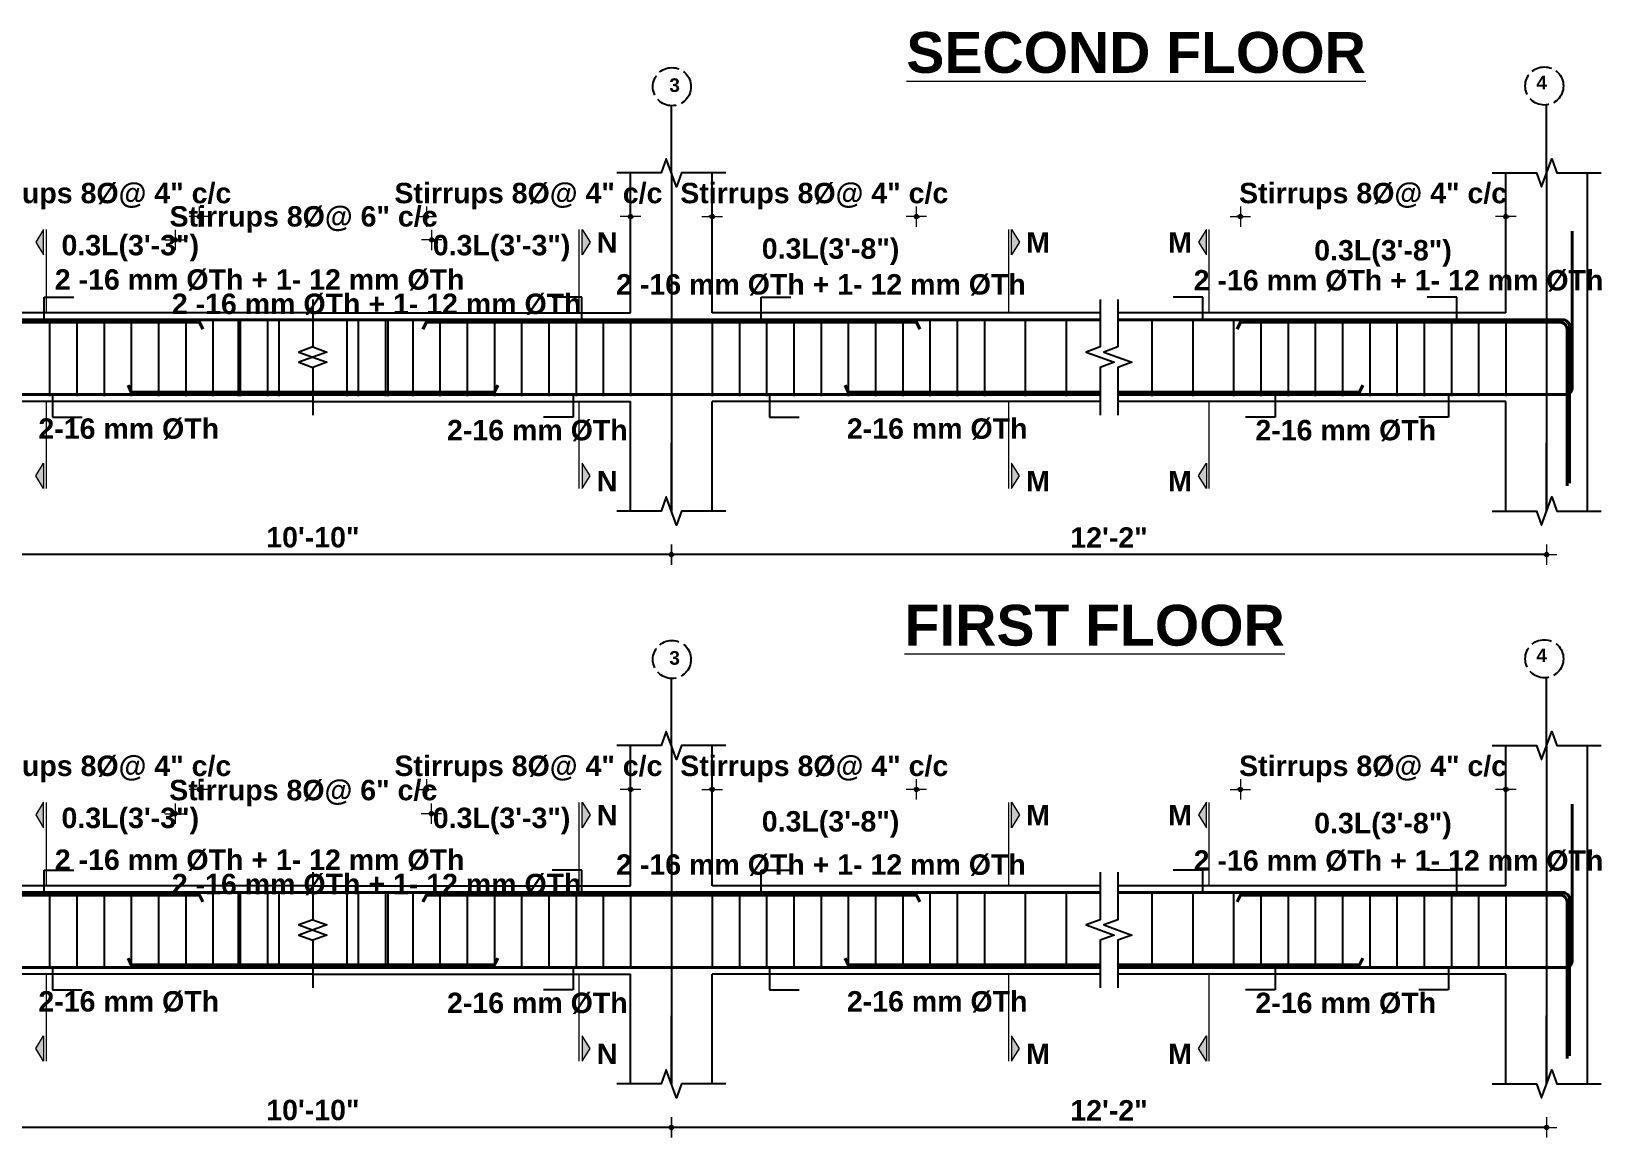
# Model space of a CAD drawing. Header units: inches. Extents: x 85856 to 287200, y -126184 to 75211.
# Drawn here: x 180909 to 181370.5, y -23554 to -23229 of the extents above; entities that cross this region are included whole.
import ezdxf
from ezdxf.enums import TextEntityAlignment as Align

# ---------------------------------------------------------------- set-up
doc = ezdxf.new("R2010")
doc.units = ezdxf.units.IN
doc.header["$LTSCALE"] = 0.5
doc.header["$MEASUREMENT"] = 0
doc.header["$PDMODE"] = 66
doc.linetypes.add('ACAD_ISO02W100', pattern=[15, 12, -3])
for name, color, linetype, lineweight in [('BAR', 5, 'Continuous', 40), ('dimension', 100, 'Continuous', 13), ('HATCH1', 4, 'ACAD_ISO02W100', 13), ('TEXT', 220, 'Continuous', 9)]:
    doc.layers.add(name, color=color, linetype=linetype, lineweight=lineweight)
doc.layers.add('STIRRUP', color=10, linetype='Continuous')
doc.styles.add('1.8 str', font='times.ttf', dxfattribs={"width": 0.8, "height": 6})
doc.styles.add('STYLE1', font='arialbd.ttf')
doc.dimstyles.new('1.4', dxfattribs={"dimscale": 0, "dimtxt": 6, "dimasz": 0.5, "dimexe": 2, "dimexo": 9, "dimgap": 2, "dimtad": 1, "dimdec": 0, "dimlfac": 0.5, "dimzin": 3, "dimdsep": 46, "dimlunit": 4, "dimtxsty": '1.8 str', "dimblk": 'DIM', "dimcen": 3, "dimdle": 3, "dimse1": 1, "dimse2": 1, "dimclrd": 256, "dimclre": 256, "dimclrt": 7, "dimadec": 1, "dimazin": 2, "dimtfac": 1, "dimtdec": 0, "dimtix": 1, "dimtofl": 0, "dimtmove": 2, "dimatfit": 3, "dimldrblk": 'arrow', "dimfxl": 2, "dimfrac": 2, "dimtolj": 2, "dimtzin": 0, "dimarcsym": 0})

# ---------------------------------------------------------------- blocks, each defined once
blk = doc.blocks.new('DIM')
at = {"layer": 'dimension'}
h = blk.add_hatch(color=256, dxfattribs=at)
h.paths.add_polyline_path([(0, 1.28), (0, 0), (1.28, 0, 0.414214)])
h.paths.add_polyline_path([(1.28, 0), (0, 0), (0, -1.28, 0.414214)])
h.paths.add_polyline_path([(0, 0), (-1.28, 0, 0.414214), (0, -1.28)])
h.paths.add_polyline_path([(0, 1.28, 0.414214), (-1.28, 0), (0, 0)])
for p, q in [((-6, 0), (6, 0)), ((0, 6), (0, -6))]:
    blk.add_line(p, q, dxfattribs=at)
blk.add_circle((0, 0), 1.28, dxfattribs=at)
blk = doc.blocks.new('*D693')
at = {"layer": 'Defpoints', "color": 0, "ltscale": 10, "transparency": 16777216}
for p in [(180898.39, -23451.69), (180898.39, -23465.23), (180958.39, -23482.74)]:
    blk.add_point(p, dxfattribs=at)
at = {"layer": 'dimension', "lineweight": -2, "ltscale": 10, "transparency": 16777216}
for p, q in [((180897.89, -23451.69), (180897.39, -23451.69)), ((180958.89, -23451.69), (180959.39, -23451.69))]:
    blk.add_line(p, q, dxfattribs=at)
at = {"layer": 'dimension', "lineweight": -2, "ltscale": 10, "transparency": 16777216, "xscale": 0.5, "yscale": 0.5, "zscale": 0.5}
blk.add_blockref('DIM', (180898.39, -23451.69), dxfattribs=at)
at = {"layer": 'dimension', "lineweight": -2, "ltscale": 10, "transparency": 16777216, "xscale": 0.5, "yscale": 0.5, "zscale": 0.5, "rotation": 180}
blk.add_blockref('DIM', (180958.39, -23451.69), dxfattribs=at)
at = {"layer": 'dimension', "color": 7, "ltscale": 10, "transparency": 16777216, "insert": (180928.39, -23445.66), "char_height": 6, "attachment_point": 5, "style": 'STYLE1'}
blk.add_mtext('\\A2;Stirrups 8%%C@ 4" c/c', dxfattribs=at)
blk = doc.blocks.new('arrow')
at = {"layer": 'dimension'}
blk.add_lwpolyline([(1.21, 0, 0, 2.1, 0), (-2.29, 0, 0, 0, 0), (1.21, 0, 0, 0, 0)], format="xyseb", dxfattribs=at)
blk = doc.blocks.new('*D697')
at = {"layer": 'Defpoints', "color": 0, "ltscale": 10, "transparency": 16777216}
for p in [(180886.39, -23538.18), (181097.09, -23538.18), (180886.39, -23550.99)]:
    blk.add_point(p, dxfattribs=at)
at = {"layer": 'dimension', "lineweight": -2, "ltscale": 10, "transparency": 16777216}
blk.add_line((181096.59, -23550.99), (180886.89, -23550.99), dxfattribs=at)
at = {"layer": 'dimension', "lineweight": -2, "ltscale": 10, "transparency": 16777216, "xscale": 0.5, "yscale": 0.5, "zscale": 0.5, "rotation": 180}
blk.add_blockref('DIM', (180886.39, -23550.99), dxfattribs=at)
at = {"layer": 'dimension', "lineweight": -2, "ltscale": 10, "transparency": 16777216, "xscale": 0.5, "yscale": 0.5, "zscale": 0.5}
blk.add_blockref('DIM', (181097.09, -23550.99), dxfattribs=at)
at = {"layer": 'dimension', "color": 7, "ltscale": 10, "transparency": 16777216, "insert": (180991.74, -23545.93), "char_height": 6, "attachment_point": 5, "style": 'STYLE1'}
blk.add_mtext('\\A2;10\'-10"', dxfattribs=at)
blk = doc.blocks.new('*D699')
at = {"layer": 'Defpoints', "color": 0, "ltscale": 10, "transparency": 16777216}
for p in [(181264.31, -23451.69), (181342.31, -23463.66), (181264.31, -23468.23)]:
    blk.add_point(p, dxfattribs=at)
at = {"layer": 'dimension', "lineweight": -2, "ltscale": 10, "transparency": 16777216}
for p, q in [((181263.81, -23451.69), (181263.31, -23451.69)), ((181342.81, -23451.69), (181343.31, -23451.69))]:
    blk.add_line(p, q, dxfattribs=at)
at = {"layer": 'dimension', "lineweight": -2, "ltscale": 10, "transparency": 16777216, "xscale": 0.5, "yscale": 0.5, "zscale": 0.5}
blk.add_blockref('DIM', (181264.31, -23451.69), dxfattribs=at)
at = {"layer": 'dimension', "lineweight": -2, "ltscale": 10, "transparency": 16777216, "xscale": 0.5, "yscale": 0.5, "zscale": 0.5, "rotation": 180}
blk.add_blockref('DIM', (181342.31, -23451.69), dxfattribs=at)
at = {"layer": 'dimension', "color": 7, "ltscale": 10, "transparency": 16777216, "insert": (181303.31, -23445.66), "char_height": 6, "attachment_point": 5, "style": 'STYLE1'}
blk.add_mtext('\\A2;Stirrups 8%%C@ 4" c/c', dxfattribs=at)
blk = doc.blocks.new('*D700')
at = {"layer": 'Defpoints', "color": 0, "ltscale": 10, "transparency": 16777216}
for p in [(181097.09, -23538.18), (181354.31, -23538.18), (181097.09, -23550.99)]:
    blk.add_point(p, dxfattribs=at)
at = {"layer": 'dimension', "lineweight": -2, "ltscale": 10, "transparency": 16777216}
blk.add_line((181353.81, -23550.99), (181097.59, -23550.99), dxfattribs=at)
at = {"layer": 'dimension', "lineweight": -2, "ltscale": 10, "transparency": 16777216, "xscale": 0.5, "yscale": 0.5, "zscale": 0.5, "rotation": 180}
blk.add_blockref('DIM', (181097.09, -23550.99), dxfattribs=at)
at = {"layer": 'dimension', "lineweight": -2, "ltscale": 10, "transparency": 16777216, "xscale": 0.5, "yscale": 0.5, "zscale": 0.5}
blk.add_blockref('DIM', (181354.31, -23550.99), dxfattribs=at)
at = {"layer": 'dimension', "color": 7, "ltscale": 10, "transparency": 16777216, "insert": (181225.7, -23545.98), "char_height": 6, "attachment_point": 5, "style": 'STYLE1'}
blk.add_mtext('\\A2;12\'-2"', dxfattribs=at)
blk = doc.blocks.new('*D701')
at = {"layer": 'Defpoints', "color": 0, "ltscale": 10, "transparency": 16777216}
for p in [(181026.58, -23458.82), (180951.23, -23475.36), (181026.58, -23489.88)]:
    blk.add_point(p, dxfattribs=at)
at = {"layer": 'dimension', "lineweight": -2, "ltscale": 10, "transparency": 16777216}
for p, q in [((180950.73, -23458.82), (180950.23, -23458.82)), ((181027.08, -23458.82), (181027.58, -23458.82))]:
    blk.add_line(p, q, dxfattribs=at)
at = {"layer": 'dimension', "lineweight": -2, "ltscale": 10, "transparency": 16777216, "xscale": 0.5, "yscale": 0.5, "zscale": 0.5}
blk.add_blockref('DIM', (180951.23, -23458.82), dxfattribs=at)
at = {"layer": 'dimension', "lineweight": -2, "ltscale": 10, "transparency": 16777216, "xscale": 0.5, "yscale": 0.5, "zscale": 0.5, "rotation": 180}
blk.add_blockref('DIM', (181026.58, -23458.82), dxfattribs=at)
at = {"layer": 'dimension', "color": 7, "ltscale": 10, "transparency": 16777216, "insert": (180988.9, -23452.79), "char_height": 6, "attachment_point": 5, "style": 'STYLE1'}
blk.add_mtext('\\A2;Stirrups 8%%C@ 6" c/c', dxfattribs=at)
blk = doc.blocks.new('*D702')
at = {"layer": 'Defpoints', "color": 0, "ltscale": 10, "transparency": 16777216}
for p in [(181085.09, -23451.69), (181085.09, -23465.23), (181025.09, -23482.74)]:
    blk.add_point(p, dxfattribs=at)
at = {"layer": 'dimension', "lineweight": -2, "ltscale": 10, "transparency": 16777216}
for p, q in [((181024.59, -23451.69), (181024.09, -23451.69)), ((181085.59, -23451.69), (181086.09, -23451.69))]:
    blk.add_line(p, q, dxfattribs=at)
at = {"layer": 'dimension', "lineweight": -2, "ltscale": 10, "transparency": 16777216, "xscale": 0.5, "yscale": 0.5, "zscale": 0.5}
blk.add_blockref('DIM', (181025.09, -23451.69), dxfattribs=at)
at = {"layer": 'dimension', "lineweight": -2, "ltscale": 10, "transparency": 16777216, "xscale": 0.5, "yscale": 0.5, "zscale": 0.5, "rotation": 180}
blk.add_blockref('DIM', (181085.09, -23451.69), dxfattribs=at)
at = {"layer": 'dimension', "color": 7, "ltscale": 10, "transparency": 16777216, "insert": (181055.09, -23445.66), "char_height": 6, "attachment_point": 5, "style": 'STYLE1'}
blk.add_mtext('\\A2;Stirrups 8%%C@ 4" c/c', dxfattribs=at)
blk = doc.blocks.new('*D703')
at = {"layer": 'Defpoints', "color": 0, "ltscale": 10, "transparency": 16777216}
for p in [(181109.09, -23451.69), (181109.09, -23465.23), (181169.09, -23482.74)]:
    blk.add_point(p, dxfattribs=at)
at = {"layer": 'dimension', "lineweight": -2, "ltscale": 10, "transparency": 16777216}
for p, q in [((181108.59, -23451.69), (181108.09, -23451.69)), ((181169.59, -23451.69), (181170.09, -23451.69))]:
    blk.add_line(p, q, dxfattribs=at)
at = {"layer": 'dimension', "lineweight": -2, "ltscale": 10, "transparency": 16777216, "xscale": 0.5, "yscale": 0.5, "zscale": 0.5}
blk.add_blockref('DIM', (181109.09, -23451.69), dxfattribs=at)
at = {"layer": 'dimension', "lineweight": -2, "ltscale": 10, "transparency": 16777216, "xscale": 0.5, "yscale": 0.5, "zscale": 0.5, "rotation": 180}
blk.add_blockref('DIM', (181169.09, -23451.69), dxfattribs=at)
at = {"layer": 'dimension', "color": 7, "ltscale": 10, "transparency": 16777216, "insert": (181139.09, -23445.66), "char_height": 6, "attachment_point": 5, "style": 'STYLE1'}
blk.add_mtext('\\A2;Stirrups 8%%C@ 4" c/c', dxfattribs=at)
blk = doc.blocks.new('*D704')
at = {"layer": 'Defpoints', "color": 0, "ltscale": 10, "transparency": 16777216}
for p in [(180898.39, -23283.39), (180898.39, -23296.94), (180958.39, -23314.45)]:
    blk.add_point(p, dxfattribs=at)
at = {"layer": 'dimension', "lineweight": -2, "ltscale": 10, "transparency": 16777216}
for p, q in [((180897.89, -23283.39), (180897.39, -23283.39)), ((180958.89, -23283.39), (180959.39, -23283.39))]:
    blk.add_line(p, q, dxfattribs=at)
at = {"layer": 'dimension', "lineweight": -2, "ltscale": 10, "transparency": 16777216, "xscale": 0.5, "yscale": 0.5, "zscale": 0.5}
blk.add_blockref('DIM', (180898.39, -23283.39), dxfattribs=at)
at = {"layer": 'dimension', "lineweight": -2, "ltscale": 10, "transparency": 16777216, "xscale": 0.5, "yscale": 0.5, "zscale": 0.5, "rotation": 180}
blk.add_blockref('DIM', (180958.39, -23283.39), dxfattribs=at)
at = {"layer": 'dimension', "color": 7, "ltscale": 10, "transparency": 16777216, "insert": (180928.39, -23277.37), "char_height": 6, "attachment_point": 5, "style": 'STYLE1'}
blk.add_mtext('\\A2;Stirrups 8%%C@ 4" c/c', dxfattribs=at)
blk = doc.blocks.new('*D708')
at = {"layer": 'Defpoints', "color": 0, "ltscale": 10, "transparency": 16777216}
for p in [(181264.31, -23283.39), (181342.31, -23295.37), (181264.31, -23299.94)]:
    blk.add_point(p, dxfattribs=at)
at = {"layer": 'dimension', "lineweight": -2, "ltscale": 10, "transparency": 16777216}
for p, q in [((181263.81, -23283.39), (181263.31, -23283.39)), ((181342.81, -23283.39), (181343.31, -23283.39))]:
    blk.add_line(p, q, dxfattribs=at)
at = {"layer": 'dimension', "lineweight": -2, "ltscale": 10, "transparency": 16777216, "xscale": 0.5, "yscale": 0.5, "zscale": 0.5}
blk.add_blockref('DIM', (181264.31, -23283.39), dxfattribs=at)
at = {"layer": 'dimension', "lineweight": -2, "ltscale": 10, "transparency": 16777216, "xscale": 0.5, "yscale": 0.5, "zscale": 0.5, "rotation": 180}
blk.add_blockref('DIM', (181342.31, -23283.39), dxfattribs=at)
at = {"layer": 'dimension', "color": 7, "ltscale": 10, "transparency": 16777216, "insert": (181303.31, -23277.37), "char_height": 6, "attachment_point": 5, "style": 'STYLE1'}
blk.add_mtext('\\A2;Stirrups 8%%C@ 4" c/c', dxfattribs=at)
blk = doc.blocks.new('*D709')
at = {"layer": 'Defpoints', "color": 0, "ltscale": 10, "transparency": 16777216}
for p in [(181026.67, -23290.25), (180951.32, -23306.79), (181026.67, -23321.3)]:
    blk.add_point(p, dxfattribs=at)
at = {"layer": 'dimension', "lineweight": -2, "ltscale": 10, "transparency": 16777216}
for p, q in [((180950.82, -23290.25), (180950.32, -23290.25)), ((181027.17, -23290.25), (181027.67, -23290.25))]:
    blk.add_line(p, q, dxfattribs=at)
at = {"layer": 'dimension', "lineweight": -2, "ltscale": 10, "transparency": 16777216, "xscale": 0.5, "yscale": 0.5, "zscale": 0.5}
blk.add_blockref('DIM', (180951.32, -23290.25), dxfattribs=at)
at = {"layer": 'dimension', "lineweight": -2, "ltscale": 10, "transparency": 16777216, "xscale": 0.5, "yscale": 0.5, "zscale": 0.5, "rotation": 180}
blk.add_blockref('DIM', (181026.67, -23290.25), dxfattribs=at)
at = {"layer": 'dimension', "color": 7, "ltscale": 10, "transparency": 16777216, "insert": (180989, -23284.22), "char_height": 6, "attachment_point": 5, "style": 'STYLE1'}
blk.add_mtext('\\A2;Stirrups 8%%C@ 6" c/c', dxfattribs=at)
blk = doc.blocks.new('*D710')
at = {"layer": 'Defpoints', "color": 0, "ltscale": 10, "transparency": 16777216}
for p in [(181085.09, -23283.39), (181085.09, -23296.94), (181025.09, -23314.45)]:
    blk.add_point(p, dxfattribs=at)
at = {"layer": 'dimension', "lineweight": -2, "ltscale": 10, "transparency": 16777216}
for p, q in [((181024.59, -23283.39), (181024.09, -23283.39)), ((181085.59, -23283.39), (181086.09, -23283.39))]:
    blk.add_line(p, q, dxfattribs=at)
at = {"layer": 'dimension', "lineweight": -2, "ltscale": 10, "transparency": 16777216, "xscale": 0.5, "yscale": 0.5, "zscale": 0.5}
blk.add_blockref('DIM', (181025.09, -23283.39), dxfattribs=at)
at = {"layer": 'dimension', "lineweight": -2, "ltscale": 10, "transparency": 16777216, "xscale": 0.5, "yscale": 0.5, "zscale": 0.5, "rotation": 180}
blk.add_blockref('DIM', (181085.09, -23283.39), dxfattribs=at)
at = {"layer": 'dimension', "color": 7, "ltscale": 10, "transparency": 16777216, "insert": (181055.09, -23277.37), "char_height": 6, "attachment_point": 5, "style": 'STYLE1'}
blk.add_mtext('\\A2;Stirrups 8%%C@ 4" c/c', dxfattribs=at)
blk = doc.blocks.new('*D711')
at = {"layer": 'Defpoints', "color": 0, "ltscale": 10, "transparency": 16777216}
for p in [(181109.09, -23283.39), (181109.09, -23296.94), (181169.09, -23314.45)]:
    blk.add_point(p, dxfattribs=at)
at = {"layer": 'dimension', "lineweight": -2, "ltscale": 10, "transparency": 16777216}
for p, q in [((181108.59, -23283.39), (181108.09, -23283.39)), ((181169.59, -23283.39), (181170.09, -23283.39))]:
    blk.add_line(p, q, dxfattribs=at)
at = {"layer": 'dimension', "lineweight": -2, "ltscale": 10, "transparency": 16777216, "xscale": 0.5, "yscale": 0.5, "zscale": 0.5}
blk.add_blockref('DIM', (181109.09, -23283.39), dxfattribs=at)
at = {"layer": 'dimension', "lineweight": -2, "ltscale": 10, "transparency": 16777216, "xscale": 0.5, "yscale": 0.5, "zscale": 0.5, "rotation": 180}
blk.add_blockref('DIM', (181169.09, -23283.39), dxfattribs=at)
at = {"layer": 'dimension', "color": 7, "ltscale": 10, "transparency": 16777216, "insert": (181139.09, -23277.37), "char_height": 6, "attachment_point": 5, "style": 'STYLE1'}
blk.add_mtext('\\A2;Stirrups 8%%C@ 4" c/c', dxfattribs=at)
blk = doc.blocks.new('*D964')
at = {"layer": 'Defpoints', "color": 0, "ltscale": 10, "transparency": 16777216}
for p in [(180886.39, -23369.89), (181097.09, -23369.89), (180886.39, -23382.7)]:
    blk.add_point(p, dxfattribs=at)
at = {"layer": 'dimension', "lineweight": -2, "ltscale": 10, "transparency": 16777216}
blk.add_line((181096.59, -23382.7), (180886.89, -23382.7), dxfattribs=at)
at = {"layer": 'dimension', "lineweight": -2, "ltscale": 10, "transparency": 16777216, "xscale": 0.5, "yscale": 0.5, "zscale": 0.5, "rotation": 180}
blk.add_blockref('DIM', (180886.39, -23382.7), dxfattribs=at)
at = {"layer": 'dimension', "lineweight": -2, "ltscale": 10, "transparency": 16777216, "xscale": 0.5, "yscale": 0.5, "zscale": 0.5}
blk.add_blockref('DIM', (181097.09, -23382.7), dxfattribs=at)
at = {"layer": 'dimension', "color": 7, "ltscale": 10, "transparency": 16777216, "insert": (180991.74, -23377.64), "char_height": 6, "attachment_point": 5, "style": 'STYLE1'}
blk.add_mtext('\\A2;10\'-10"', dxfattribs=at)
blk = doc.blocks.new('*D966')
at = {"layer": 'Defpoints', "color": 0, "ltscale": 10, "transparency": 16777216}
for p in [(181097.09, -23369.89), (181354.31, -23369.89), (181097.09, -23382.7)]:
    blk.add_point(p, dxfattribs=at)
at = {"layer": 'dimension', "lineweight": -2, "ltscale": 10, "transparency": 16777216}
blk.add_line((181353.81, -23382.7), (181097.59, -23382.7), dxfattribs=at)
at = {"layer": 'dimension', "lineweight": -2, "ltscale": 10, "transparency": 16777216, "xscale": 0.5, "yscale": 0.5, "zscale": 0.5, "rotation": 180}
blk.add_blockref('DIM', (181097.09, -23382.7), dxfattribs=at)
at = {"layer": 'dimension', "lineweight": -2, "ltscale": 10, "transparency": 16777216, "xscale": 0.5, "yscale": 0.5, "zscale": 0.5}
blk.add_blockref('DIM', (181354.31, -23382.7), dxfattribs=at)
at = {"layer": 'dimension', "color": 7, "ltscale": 10, "transparency": 16777216, "insert": (181225.7, -23377.69), "char_height": 6, "attachment_point": 5, "style": 'STYLE1'}
blk.add_mtext('\\A2;12\'-2"', dxfattribs=at)

msp = doc.modelspace()

# ---------------------------------------------------------------- hatches: boundary and pattern name
at = {"layer": 'TEXT', "ltscale": 10}
for points in [[(180912.59, -23287.15), (180912.59, -23294.65), (180910.28, -23290.9)], [(181070.89, -23287.15), (181070.89, -23294.65), (181073.2, -23290.9)], [(181197.08, -23287.15), (181197.08, -23294.65), (181199.39, -23290.9)], [(181254.32, -23287.15), (181254.32, -23294.65), (181252.01, -23290.9)], [(180912.59, -23363.29), (180912.59, -23355.79), (180910.28, -23359.54)], [(181070.89, -23363.29), (181070.89, -23355.79), (181073.2, -23359.54)], [(181197.08, -23363.29), (181197.08, -23355.79), (181199.39, -23359.54)], [(181254.32, -23363.29), (181254.32, -23355.79), (181252.01, -23359.54)], [(180912.59, -23455.45), (180912.59, -23462.95), (180910.28, -23459.2)], [(181070.89, -23455.45), (181070.89, -23462.95), (181073.2, -23459.2)], [(181197.08, -23455.45), (181197.08, -23462.95), (181199.39, -23459.2)], [(181254.32, -23455.45), (181254.32, -23462.95), (181252.01, -23459.2)], [(180912.59, -23531.58), (180912.59, -23524.08), (180910.28, -23527.83)], [(181070.89, -23531.58), (181070.89, -23524.08), (181073.2, -23527.83)], [(181197.08, -23531.58), (181197.08, -23524.08), (181199.39, -23527.83)], [(181254.32, -23531.58), (181254.32, -23524.08), (181252.01, -23527.83)]]:
    msp.add_hatch(color=256, dxfattribs=at).paths.add_polyline_path(points)

# ---------------------------------------------------------------- linework, layer by layer
for p, q in [((181097.09, -23270.53), (181097.09, -23250.58)), ((181354.31, -23270.53), (181354.31, -23250.58)), ((181097.09, -23270.53), (181097.09, -23369.89)), ((181354.31, -23270.53), (181354.31, -23369.89)), ((181097.09, -23369.89), (181097.09, -23349.94)), ((181354.31, -23369.89), (181354.31, -23349.94)), ((181097.09, -23438.83), (181097.09, -23418.87)), ((181354.31, -23438.83), (181354.31, -23418.87)), ((181097.09, -23438.83), (181097.09, -23538.18)), ((181354.31, -23438.83), (181354.31, -23538.18)), ((181097.09, -23538.18), (181097.09, -23518.23)), ((181354.31, -23538.18), (181354.31, -23518.23))]:
    msp.add_line(p, q)
at = {"ltscale": 10}
for p, q in [((181085.09, -23311.7), (181085.09, -23270.53)), ((181109.09, -23311.7), (181109.09, -23270.53)), ((181342.31, -23311.7), (181342.31, -23270.53)), ((181366.31, -23337.7), (181366.31, -23270.53)), ((180991.74, -23311.7), (180898.39, -23311.7)), ((180991.74, -23311.7), (181085.09, -23311.7)), ((181223.09, -23311.7), (181109.09, -23311.7)), ((181342.31, -23311.7), (181228.31, -23311.7)), ((180991.74, -23337.7), (180898.39, -23337.7)), ((180991.74, -23337.7), (181085.09, -23337.7)), ((181085.09, -23369.89), (181085.09, -23337.7)), ((181223.09, -23337.7), (181109.09, -23337.7)), ((181109.09, -23369.89), (181109.09, -23337.7)), ((181342.31, -23337.7), (181228.31, -23337.7)), ((181342.31, -23369.89), (181342.31, -23337.7)), ((181366.31, -23369.89), (181366.31, -23337.7)), ((181085.09, -23479.99), (181085.09, -23438.83)), ((181109.09, -23479.99), (181109.09, -23438.83)), ((181342.31, -23479.99), (181342.31, -23438.83)), ((181366.31, -23505.99), (181366.31, -23438.83)), ((180991.74, -23479.99), (180898.39, -23479.99)), ((180991.74, -23479.99), (181085.09, -23479.99)), ((181223.09, -23479.99), (181109.09, -23479.99)), ((181342.31, -23479.99), (181228.31, -23479.99)), ((180991.74, -23505.99), (180898.39, -23505.99)), ((180991.74, -23505.99), (181085.09, -23505.99)), ((181085.09, -23538.18), (181085.09, -23505.99)), ((181223.09, -23505.99), (181109.09, -23505.99)), ((181109.09, -23538.18), (181109.09, -23505.99)), ((181342.31, -23505.99), (181228.31, -23505.99)), ((181342.31, -23538.18), (181342.31, -23505.99)), ((181366.31, -23538.18), (181366.31, -23505.99))]:
    msp.add_line(p, q, dxfattribs=at)
at = {"linetype": 'Continuous', "ltscale": 10}
for points in [[(181113.09, -23270.53), (181100.09, -23270.53), (181098.59, -23274.66), (181095.59, -23266.41), (181094.09, -23270.53), (181081.09, -23270.53)], [(181338.31, -23270.53), (181351.31, -23270.53), (181352.81, -23274.66), (181355.81, -23266.41), (181357.31, -23270.53), (181370.31, -23270.53)], [(180991.74, -23307.7), (180991.74, -23321.7), (180987.62, -23323.2), (180995.86, -23326.2), (180991.74, -23327.7), (180991.74, -23341.7)], [(180991.74, -23307.7), (180991.74, -23321.7), (180987.62, -23323.2), (180995.86, -23326.2), (180991.74, -23327.7), (180991.74, -23341.7)], [(180991.74, -23307.7), (180991.74, -23321.7), (180995.86, -23323.2), (180987.62, -23326.2), (180991.74, -23327.7), (180991.74, -23341.7)], [(180991.74, -23307.7), (180991.74, -23321.7), (180995.86, -23323.2), (180987.62, -23326.2), (180991.74, -23327.7), (180991.74, -23341.7)], [(181223.09, -23307.7), (181223.09, -23321.7), (181218.97, -23323.2), (181227.21, -23326.2), (181223.09, -23327.7), (181223.09, -23341.7)], [(181228.31, -23307.7), (181228.31, -23321.7), (181224.19, -23323.2), (181232.43, -23326.2), (181228.31, -23327.7), (181228.31, -23341.7)], [(181113.09, -23369.89), (181100.09, -23369.89), (181098.59, -23374.01), (181095.59, -23365.77), (181094.09, -23369.89), (181081.09, -23369.89)], [(181338.31, -23369.89), (181351.31, -23369.89), (181352.81, -23374.01), (181355.81, -23365.77), (181357.31, -23369.89), (181370.31, -23369.89)], [(181113.09, -23438.83), (181100.09, -23438.83), (181098.59, -23442.95), (181095.59, -23434.71), (181094.09, -23438.83), (181081.09, -23438.83)], [(181338.31, -23438.83), (181351.31, -23438.83), (181352.81, -23442.95), (181355.81, -23434.71), (181357.31, -23438.83), (181370.31, -23438.83)], [(180991.74, -23475.99), (180991.74, -23489.99), (180987.62, -23491.49), (180995.86, -23494.49), (180991.74, -23495.99), (180991.74, -23509.99)], [(180991.74, -23475.99), (180991.74, -23489.99), (180987.62, -23491.49), (180995.86, -23494.49), (180991.74, -23495.99), (180991.74, -23509.99)], [(180991.74, -23475.99), (180991.74, -23489.99), (180995.86, -23491.49), (180987.62, -23494.49), (180991.74, -23495.99), (180991.74, -23509.99)], [(180991.74, -23475.99), (180991.74, -23489.99), (180995.86, -23491.49), (180987.62, -23494.49), (180991.74, -23495.99), (180991.74, -23509.99)], [(181223.09, -23475.99), (181223.09, -23489.99), (181218.97, -23491.49), (181227.21, -23494.49), (181223.09, -23495.99), (181223.09, -23509.99)], [(181228.31, -23475.99), (181228.31, -23489.99), (181224.19, -23491.49), (181232.43, -23494.49), (181228.31, -23495.99), (181228.31, -23509.99)], [(181113.09, -23538.18), (181100.09, -23538.18), (181098.59, -23542.31), (181095.59, -23534.06), (181094.09, -23538.18), (181081.09, -23538.18)], [(181338.31, -23538.18), (181351.31, -23538.18), (181352.81, -23542.31), (181355.81, -23534.06), (181357.31, -23538.18), (181370.31, -23538.18)]]:
    msp.add_lwpolyline(points, dxfattribs=at)
at = {"layer": 'BAR', "ltscale": 10}
for p, q in [((180886.39, -23313.7), (180991.74, -23313.7)), ((181097.09, -23313.7), (180991.74, -23313.7)), ((181097.09, -23313.7), (181223.09, -23313.7)), ((180886.39, -23335.7), (180991.74, -23335.7)), ((181097.09, -23335.7), (180991.74, -23335.7)), ((181097.09, -23335.7), (181223.09, -23335.7)), ((180886.39, -23481.99), (180991.74, -23481.99)), ((181097.09, -23481.99), (180991.74, -23481.99)), ((181097.09, -23481.99), (181223.09, -23481.99)), ((180886.39, -23503.99), (180991.74, -23503.99)), ((181097.09, -23503.99), (180991.74, -23503.99)), ((181097.09, -23503.99), (181223.09, -23503.99))]:
    msp.add_line(p, q, dxfattribs=at)
for points in [[(181342.31, -23335.7), (181359.79, -23335.7, 0.414214), (181361.81, -23333.68), (181361.81, -23287.7)], [(181361.06, -23361.7), (181361.06, -23315.72, 0.414214), (181359.04, -23313.7), (181342.31, -23313.7)], [(181360.31, -23362.45), (181360.31, -23316.47, 0.414214), (181358.29, -23314.45), (181342.31, -23314.45)], [(181342.31, -23503.99), (181359.79, -23503.99, 0.414214), (181361.81, -23501.98), (181361.81, -23455.99)], [(181361.06, -23529.99), (181361.06, -23484.01, 0.414214), (181359.04, -23481.99), (181342.31, -23481.99)], [(181360.31, -23530.74), (181360.31, -23484.76, 0.414214), (181358.29, -23482.74), (181342.31, -23482.74)]]:
    msp.add_lwpolyline(points, format="xyb", dxfattribs=at)
for points in [[(180959.43, -23316.45), (180958.39, -23314.45), (180886.39, -23314.45)], [(181024.05, -23316.45), (181025.09, -23314.45), (181097.09, -23314.45)], [(181170.14, -23316.45), (181169.09, -23314.45), (181097.09, -23314.45)], [(181354.31, -23313.7), (181228.31, -23313.7)], [(181354.31, -23314.45), (181264.31, -23314.45), (181263.36, -23316.45)], [(180937.43, -23332.95), (180938.39, -23334.95), (180991.74, -23334.95)], [(181046.05, -23332.95), (181045.09, -23334.95), (180991.74, -23334.95)], [(181148.14, -23332.95), (181149.09, -23334.95), (181223.09, -23334.95)], [(181300.27, -23332.95), (181299.31, -23334.95), (181228.31, -23334.95)], [(181228.31, -23335.7), (181354.31, -23335.7)], [(181354.31, -23481.99), (181228.31, -23481.99)], [(180959.43, -23484.74), (180958.39, -23482.74), (180886.39, -23482.74)], [(181024.05, -23484.74), (181025.09, -23482.74), (181097.09, -23482.74)], [(181170.14, -23484.74), (181169.09, -23482.74), (181097.09, -23482.74)], [(181354.31, -23482.74), (181264.31, -23482.74), (181263.36, -23484.74)], [(180937.43, -23501.24), (180938.39, -23503.24), (180991.74, -23503.24)], [(181046.05, -23501.24), (181045.09, -23503.24), (180991.74, -23503.24)], [(181148.14, -23501.24), (181149.09, -23503.24), (181223.09, -23503.24)], [(181300.27, -23501.24), (181299.31, -23503.24), (181228.31, -23503.24)], [(181228.31, -23503.99), (181354.31, -23503.99)]]:
    msp.add_lwpolyline(points, dxfattribs=at)
at = {"layer": 'dimension', "ltscale": 10}
for p, q in [((180913.45, -23311.7), (180913.45, -23287.2)), ((181070.04, -23311.7), (181070.04, -23287.2)), ((181196.23, -23311.7), (181196.23, -23287.2)), ((181255.18, -23311.7), (181255.18, -23287.2)), ((180913.45, -23363.24), (180913.45, -23337.7)), ((181070.04, -23363.24), (181070.04, -23337.7)), ((181196.23, -23363.24), (181196.23, -23337.7)), ((181255.18, -23363.24), (181255.18, -23337.7)), ((180913.45, -23479.99), (180913.45, -23455.49)), ((181070.04, -23479.99), (181070.04, -23455.49)), ((181196.23, -23479.99), (181196.23, -23455.49)), ((181255.18, -23479.99), (181255.18, -23455.49)), ((180913.45, -23531.54), (180913.45, -23505.99)), ((181070.04, -23531.54), (181070.04, -23505.99)), ((181196.23, -23531.54), (181196.23, -23505.99)), ((181255.18, -23531.54), (181255.18, -23505.99))]:
    msp.add_line(p, q, dxfattribs=at)
for points in [[(180912.59, -23294.65), (180912.59, -23287.15), (180910.28, -23290.9), (180912.59, -23294.65)], [(181070.89, -23294.65), (181070.89, -23287.15), (181073.2, -23290.9), (181070.89, -23294.65)], [(181197.08, -23294.65), (181197.08, -23287.15), (181199.39, -23290.9), (181197.08, -23294.65)], [(181254.32, -23294.65), (181254.32, -23287.15), (181252.01, -23290.9), (181254.32, -23294.65)], [(180912.59, -23462.95), (180912.59, -23455.45), (180910.28, -23459.2), (180912.59, -23462.95)], [(181070.89, -23462.95), (181070.89, -23455.45), (181073.2, -23459.2), (181070.89, -23462.95)], [(181197.08, -23462.95), (181197.08, -23455.45), (181199.39, -23459.2), (181197.08, -23462.95)], [(181254.32, -23462.95), (181254.32, -23455.45), (181252.01, -23459.2), (181254.32, -23462.95)]]:
    msp.add_lwpolyline(points, dxfattribs=at)
at = {"layer": 'HATCH1', "lineweight": 25}
for centre in [(181097.26, -23245.21), (181353.63, -23245.01), (181097.26, -23413.5), (181353.63, -23413.3)]:
    msp.add_circle(centre, 5.6, dxfattribs=at)
at = {"layer": 'STIRRUP'}
for p, q in [((180914.39, -23313.3), (180914.39, -23336.1)), ((180922.39, -23313.3), (180922.39, -23336.1)), ((180930.39, -23313.3), (180930.39, -23336.1)), ((180938.39, -23313.3), (180938.39, -23336.1)), ((180946.39, -23313.3), (180946.39, -23336.1)), ((180954.39, -23313.3), (180954.39, -23336.1)), ((180962.39, -23313.3), (180962.39, -23336.1)), ((180969.74, -23313.3), (180969.74, -23336.1)), ((180970.39, -23313.3), (180970.39, -23336.1)), ((180978.39, -23313.3), (180978.39, -23336.1)), ((180981.74, -23313.3), (180981.74, -23336.1)), ((181001.74, -23313.3), (181001.74, -23336.1)), ((181005.09, -23313.3), (181005.09, -23336.1)), ((181013.09, -23313.3), (181013.09, -23336.1)), ((181013.74, -23313.3), (181013.74, -23336.1)), ((181021.09, -23313.3), (181021.09, -23336.1)), ((181029.09, -23313.3), (181029.09, -23336.1)), ((181037.09, -23313.3), (181037.09, -23336.1)), ((181045.09, -23313.3), (181045.09, -23336.1)), ((181053.09, -23313.3), (181053.09, -23336.1)), ((181061.09, -23313.3), (181061.09, -23336.1)), ((181069.09, -23313.3), (181069.09, -23336.1)), ((181077.09, -23313.3), (181077.09, -23336.1)), ((181085.09, -23313.3), (181085.09, -23336.1)), ((181109.09, -23313.3), (181109.09, -23336.1)), ((181117.09, -23313.3), (181117.09, -23336.1)), ((181125.09, -23313.3), (181125.09, -23336.1)), ((181133.09, -23313.3), (181133.09, -23336.1)), ((181141.09, -23313.3), (181141.09, -23336.1)), ((181149.09, -23313.3), (181149.09, -23336.1)), ((181157.09, -23313.3), (181157.09, -23336.1)), ((181165.09, -23313.3), (181165.09, -23336.1)), ((181173.09, -23313.3), (181173.09, -23336.1)), ((181181.09, -23313.3), (181181.09, -23336.1)), ((181189.09, -23313.3), (181189.09, -23336.1)), ((181201.09, -23313.3), (181201.09, -23336.1)), ((181213.09, -23313.3), (181213.09, -23336.1)), ((181238.31, -23313.3), (181238.31, -23336.1)), ((181250.31, -23313.3), (181250.31, -23336.1)), ((181262.31, -23313.3), (181262.31, -23336.1)), ((181270.31, -23313.3), (181270.31, -23336.1)), ((181278.31, -23313.3), (181278.31, -23336.1)), ((181286.31, -23313.3), (181286.31, -23336.1)), ((181294.31, -23313.3), (181294.31, -23336.1)), ((181302.31, -23313.3), (181302.31, -23336.1)), ((181310.31, -23313.3), (181310.31, -23336.1)), ((181318.31, -23313.3), (181318.31, -23336.1)), ((181326.31, -23313.3), (181326.31, -23336.1)), ((181334.31, -23313.3), (181334.31, -23336.1)), ((181342.31, -23313.3), (181342.31, -23336.1)), ((180914.39, -23481.59), (180914.39, -23504.39)), ((180922.39, -23481.59), (180922.39, -23504.39)), ((180930.39, -23481.59), (180930.39, -23504.39)), ((180938.39, -23481.59), (180938.39, -23504.39)), ((180946.39, -23481.59), (180946.39, -23504.39)), ((180954.39, -23481.59), (180954.39, -23504.39)), ((180962.39, -23481.59), (180962.39, -23504.39)), ((180969.74, -23481.59), (180969.74, -23504.39)), ((180970.39, -23481.59), (180970.39, -23504.39)), ((180978.39, -23481.59), (180978.39, -23504.39)), ((180981.74, -23481.59), (180981.74, -23504.39)), ((181001.74, -23481.59), (181001.74, -23504.39)), ((181005.09, -23481.59), (181005.09, -23504.39)), ((181013.09, -23481.59), (181013.09, -23504.39)), ((181013.74, -23481.59), (181013.74, -23504.39)), ((181021.09, -23481.59), (181021.09, -23504.39)), ((181029.09, -23481.59), (181029.09, -23504.39)), ((181037.09, -23481.59), (181037.09, -23504.39)), ((181045.09, -23481.59), (181045.09, -23504.39)), ((181053.09, -23481.59), (181053.09, -23504.39)), ((181061.09, -23481.59), (181061.09, -23504.39)), ((181069.09, -23481.59), (181069.09, -23504.39)), ((181077.09, -23481.59), (181077.09, -23504.39)), ((181085.09, -23481.59), (181085.09, -23504.39)), ((181109.09, -23481.59), (181109.09, -23504.39)), ((181117.09, -23481.59), (181117.09, -23504.39)), ((181125.09, -23481.59), (181125.09, -23504.39)), ((181133.09, -23481.59), (181133.09, -23504.39)), ((181141.09, -23481.59), (181141.09, -23504.39)), ((181149.09, -23481.59), (181149.09, -23504.39)), ((181157.09, -23481.59), (181157.09, -23504.39)), ((181165.09, -23481.59), (181165.09, -23504.39)), ((181173.09, -23481.59), (181173.09, -23504.39)), ((181181.09, -23481.59), (181181.09, -23504.39)), ((181189.09, -23481.59), (181189.09, -23504.39)), ((181201.09, -23481.59), (181201.09, -23504.39)), ((181213.09, -23481.59), (181213.09, -23504.39)), ((181238.31, -23481.59), (181238.31, -23504.39)), ((181250.31, -23481.59), (181250.31, -23504.39)), ((181262.31, -23481.59), (181262.31, -23504.39)), ((181270.31, -23481.59), (181270.31, -23504.39)), ((181278.31, -23481.59), (181278.31, -23504.39)), ((181286.31, -23481.59), (181286.31, -23504.39)), ((181294.31, -23481.59), (181294.31, -23504.39)), ((181302.31, -23481.59), (181302.31, -23504.39)), ((181310.31, -23481.59), (181310.31, -23504.39)), ((181318.31, -23481.59), (181318.31, -23504.39)), ((181326.31, -23481.59), (181326.31, -23504.39)), ((181334.31, -23481.59), (181334.31, -23504.39)), ((181342.31, -23481.59), (181342.31, -23504.39))]:
    msp.add_line(p, q, dxfattribs=at)
at = {"layer": 'TEXT', "ltscale": 10}
for points in [[(180912.59, -23355.79), (180912.59, -23363.29), (180910.28, -23359.54), (180912.59, -23355.79)], [(181070.89, -23355.79), (181070.89, -23363.29), (181073.2, -23359.54), (181070.89, -23355.79)], [(181197.08, -23355.79), (181197.08, -23363.29), (181199.39, -23359.54), (181197.08, -23355.79)], [(181254.32, -23355.79), (181254.32, -23363.29), (181252.01, -23359.54), (181254.32, -23355.79)], [(180912.59, -23524.08), (180912.59, -23531.58), (180910.28, -23527.83), (180912.59, -23524.08)], [(181070.89, -23524.08), (181070.89, -23531.58), (181073.2, -23527.83), (181070.89, -23524.08)], [(181197.08, -23524.08), (181197.08, -23531.58), (181199.39, -23527.83), (181197.08, -23524.08)], [(181254.32, -23524.08), (181254.32, -23531.58), (181252.01, -23527.83), (181254.32, -23524.08)]]:
    msp.add_lwpolyline(points, dxfattribs=at)

# ---------------------------------------------------------------- texts
at = {"layer": 'HATCH1', "lineweight": 25, "style": 'STYLE1'}
for s, p in [('4', (181351.31, -23246)), ('3', (181096.49, -23246.76)), ('3', (181096.49, -23415.05)), ('4', (181351.31, -23414.29))]:
    msp.add_text(s, height=4, dxfattribs=at).set_placement(p)
at = {"layer": 'TEXT', "style": 'STYLE1'}
for s, p in [('%%USECOND FLOOR', (181233.66, -23235.15)), ('%%UFIRST FLOOR', (181221.48, -23403.45))]:
    msp.add_text(s, height=12, dxfattribs=at).set_placement(p, align=Align.MIDDLE_CENTER)
for s, p in [('0.3L(3\'-3")', (180917.87, -23294.76)), ('0.3L(3\'-3")', (181026.98, -23294.76)), ('0.3L(3\'-8")', (181123.66, -23295.78)), ('0.3L(3\'-8")', (181286, -23296.28)), ('0.3L(3\'-3")', (180917.87, -23463.05)), ('0.3L(3\'-3")', (181026.98, -23463.05)), ('0.3L(3\'-8")', (181123.66, -23464.07)), ('0.3L(3\'-8")', (181286, -23464.57))]:
    msp.add_text(s, height=6, dxfattribs=at).set_placement(p)
at = {"layer": 'TEXT', "ltscale": 10, "style": 'STYLE1'}
for s, p in [('N', (181075.19, -23293.99)), ('M', (181201.38, -23293.99)), ('M', (181243.05, -23293.99)), ('2 -16 mm %%CTh + 1- 12 mm %%CTh', (180915.9, -23304.86)), ('2 -16 mm %%CTh + 1- 12 mm %%CTh', (181080.86, -23306.29)), ('2 -16 mm %%CTh + 1- 12 mm %%CTh', (181250.58, -23305.09)), ('2 -16 mm %%CTh + 1- 12 mm %%CTh', (180950.3, -23312.01)), ('2-16 mm %%CTh ', (180911.09, -23348.67)), ('2-16 mm %%CTh ', (181031.16, -23349.12)), ('2-16 mm %%CTh ', (181148.66, -23348.67)), ('2-16 mm %%CTh ', (181268.73, -23349.12)), ('N', (181075.19, -23364.12)), ('M', (181201.38, -23364.12)), ('M', (181243.05, -23364.12)), ('N', (181075.19, -23462.28)), ('M', (181201.38, -23462.28)), ('M', (181243.05, -23462.28)), ('2 -16 mm %%CTh + 1- 12 mm %%CTh', (180915.9, -23475.34)), ('2 -16 mm %%CTh + 1- 12 mm %%CTh', (181080.86, -23476.78)), ('2 -16 mm %%CTh + 1- 12 mm %%CTh', (181250.58, -23475.57)), ('2 -16 mm %%CTh + 1- 12 mm %%CTh', (180950.3, -23482.49)), ('2-16 mm %%CTh ', (180911.09, -23516.96)), ('2-16 mm %%CTh ', (181031.16, -23517.41)), ('2-16 mm %%CTh ', (181148.66, -23516.96)), ('2-16 mm %%CTh ', (181268.73, -23517.41)), ('N', (181075.19, -23532.41)), ('M', (181201.38, -23532.41)), ('M', (181243.05, -23532.41))]:
    msp.add_text(s, height=6, dxfattribs=at).set_placement(p)

# ---------------------------------------------------------------- dimensions: what is measured, and where the dimension line sits
at = {"layer": 'dimension', "ltscale": 10}
for base, p1, p2, text, picture, middle in [((180898.39, -23283.39), (180958.39, -23314.45), (180898.39, -23296.94), 'Stirrups 8%%C@ 4" c/c', '*D704', (180928.39, -23277.37)), ((181109.09, -23283.39), (181169.09, -23314.45), (181109.09, -23296.94), 'Stirrups 8%%C@ 4" c/c', '*D711', (181139.09, -23277.37)), ((181264.31, -23283.39), (181342.31, -23295.37), (181264.31, -23299.94), 'Stirrups 8%%C@ 4" c/c', '*D708', (181303.31, -23277.37)), ((180886.39, -23382.7), (181097.09, -23369.89), (180886.39, -23369.89), '10\'-10"', '*D964', (180991.74, -23377.64)), ((181097.09, -23382.7), (181354.31, -23369.89), (181097.09, -23369.89), '12\'-2"', '*D966', (181225.7, -23377.69)), ((180898.39, -23451.69), (180958.39, -23482.74), (180898.39, -23465.23), 'Stirrups 8%%C@ 4" c/c', '*D693', (180928.39, -23445.66)), ((181109.09, -23451.69), (181169.09, -23482.74), (181109.09, -23465.23), 'Stirrups 8%%C@ 4" c/c', '*D703', (181139.09, -23445.66)), ((181264.31, -23451.69), (181342.31, -23463.66), (181264.31, -23468.23), 'Stirrups 8%%C@ 4" c/c', '*D699', (181303.31, -23445.66)), ((180886.39, -23550.99), (181097.09, -23538.18), (180886.39, -23538.18), '10\'-10"', '*D697', (180991.74, -23545.93)), ((181097.09, -23550.99), (181354.31, -23538.18), (181097.09, -23538.18), '12\'-2"', '*D700', (181225.7, -23545.98))]:
    dim = msp.add_linear_dim(base=base, p1=p1, p2=p2, angle=180, text=text, dimstyle='1.4', override={"dimscale": 1, "dimtxsty": 'STYLE1'}, dxfattribs=at)
    dim.commit()
    dim.dimension.update_dxf_attribs({"geometry": picture, "text_midpoint": middle})
for base, p1, p2, text, picture, middle in [((181085.09, -23283.39), (181025.09, -23314.45), (181085.09, -23296.94), 'Stirrups 8%%C@ 4" c/c', '*D710', (181055.09, -23277.37)), ((181026.67, -23290.25), (180951.32, -23306.79), (181026.67, -23321.3), 'Stirrups 8%%C@ 6" c/c', '*D709', (180989, -23284.22)), ((181085.09, -23451.69), (181025.09, -23482.74), (181085.09, -23465.23), 'Stirrups 8%%C@ 4" c/c', '*D702', (181055.09, -23445.66)), ((181026.58, -23458.82), (180951.23, -23475.36), (181026.58, -23489.88), 'Stirrups 8%%C@ 6" c/c', '*D701', (180988.9, -23452.79))]:
    dim = msp.add_linear_dim(base=base, p1=p1, p2=p2, text=text, dimstyle='1.4', override={"dimscale": 1, "dimtxsty": 'STYLE1'}, dxfattribs=at)
    dim.commit()
    dim.dimension.update_dxf_attribs({"geometry": picture, "text_midpoint": middle})

# ---------------------------------------------------------------- leaders
for points in [[(180912.75, -23313.3), (180912.75, -23307.09), (180921.47, -23307.09)], [(181070.74, -23313.3), (181070.74, -23307.09), (181062.02, -23307.09)], [(181123.45, -23313.3), (181123.45, -23307.09), (181132.17, -23307.09)], [(181253.27, -23313.3), (181253.27, -23307.09), (181244.55, -23307.09)], [(181327.95, -23313.3), (181327.95, -23307.09), (181319.23, -23307.09)], [(180915.23, -23336.1), (180915.23, -23342.31), (180923.95, -23342.31)], [(181068.25, -23336.1), (181068.25, -23342.31), (181059.53, -23342.31)], [(181125.93, -23336.1), (181125.93, -23342.31), (181134.65, -23342.31)], [(181274.55, -23336.1), (181274.55, -23342.31), (181265.83, -23342.31)], [(181325.47, -23336.1), (181325.47, -23342.31), (181316.75, -23342.31)], [(180912.75, -23481.59), (180912.75, -23475.38), (180921.47, -23475.38)], [(181070.74, -23481.59), (181070.74, -23475.38), (181062.02, -23475.38)], [(181123.45, -23481.59), (181123.45, -23475.38), (181132.17, -23475.38)], [(181253.27, -23481.59), (181253.27, -23475.38), (181244.55, -23475.38)], [(181327.95, -23481.59), (181327.95, -23475.38), (181319.23, -23475.38)], [(180915.23, -23504.39), (180915.23, -23510.6), (180923.95, -23510.6)], [(181068.25, -23504.39), (181068.25, -23510.6), (181059.53, -23510.6)], [(181125.93, -23504.39), (181125.93, -23510.6), (181134.65, -23510.6)], [(181274.55, -23504.39), (181274.55, -23510.6), (181265.83, -23510.6)], [(181325.47, -23504.39), (181325.47, -23510.6), (181316.75, -23510.6)]]:
    msp.add_leader(points, dimstyle='1.4', override={"dimscale": 1, "dimtxsty": 'STYLE1'}, dxfattribs=at)

doc.saveas('drawing.dxf')
